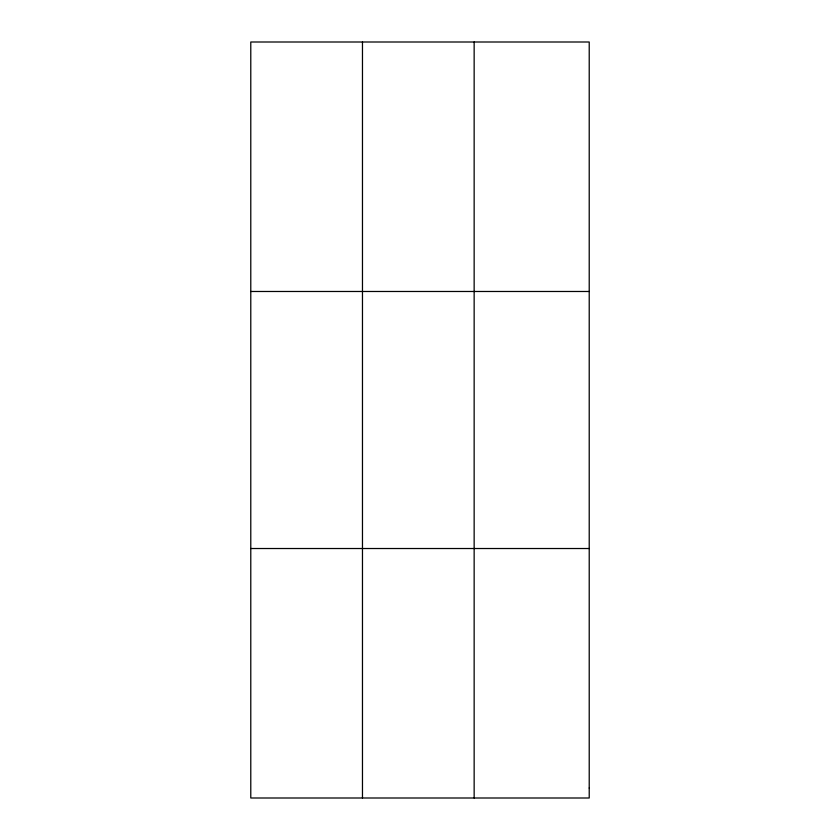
<?xml version="1.0" encoding="UTF-8"?>
<svg xmlns="http://www.w3.org/2000/svg" width="840" height="840" viewBox="0 0 840 840"><rect width="100%" height="100%" fill="white"/><g stroke="black" fill="none" stroke-linecap="round" stroke-linejoin="round"><path stroke-width="1.26" d="M362.471 42L362.471 798M474.149 42L474.149 798M250.782 291.48L589.218 291.48M250.782 548.52L589.218 548.52M589.218 788.025L589.218 798L250.782 798L250.782 42L589.218 42L589.218 788.025"/></g></svg>
